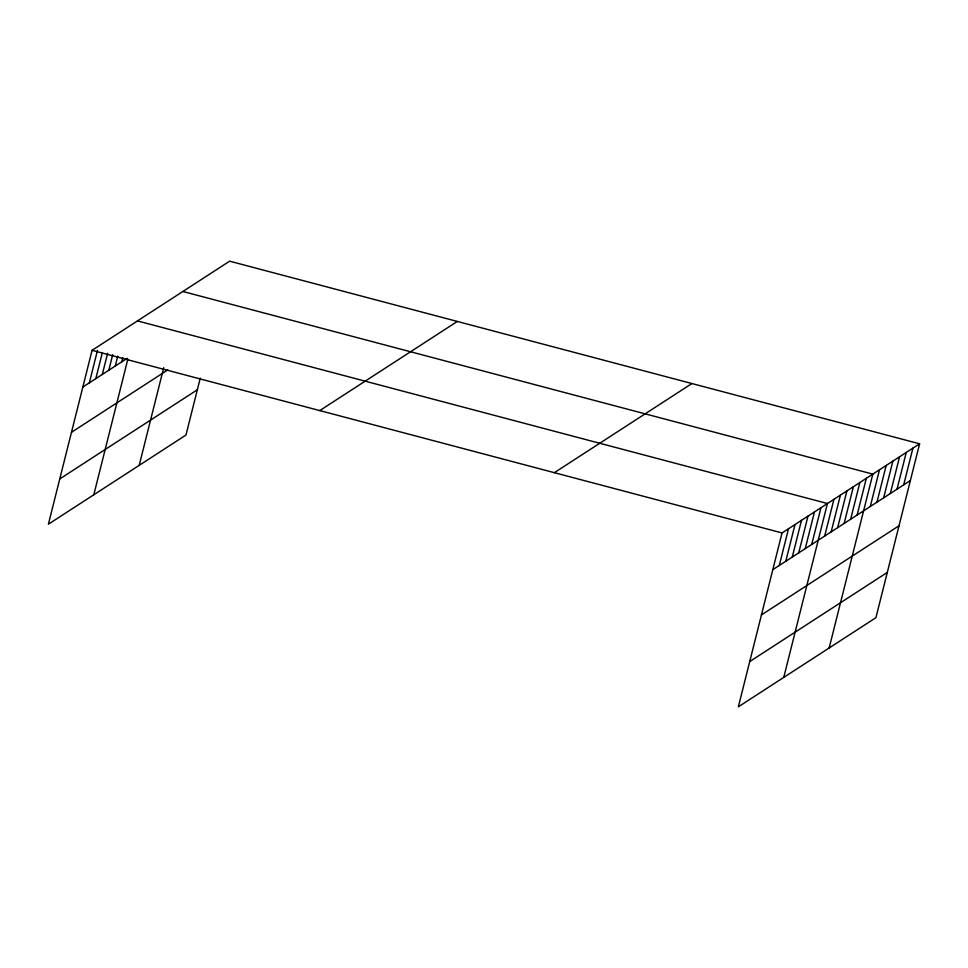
<?xml version="1.0" encoding="UTF-8"?>
<svg xmlns="http://www.w3.org/2000/svg" width="968" height="968" viewBox="0 0 968 968"><rect width="100%" height="100%" fill="white"/><g stroke="black" fill="none" stroke-linecap="round" stroke-linejoin="round"><path stroke-width="1.45" d="M919.6 443.804L782.035 532.944L738.354 706.821L875.931 617.681L919.6 443.804L229.646 261.178L92.069 350.319L48.4 524.196L185.965 435.055L200.267 378.137M89.334 382.844L97.49 350.356M95.82 378.645L102.209 353.211M102.305 374.447L107.63 353.247M108.791 370.236L112.687 354.699M115.277 366.037L117.757 356.151M121.762 361.838L122.827 357.603M93.799 494.769L127.873 359.092M139.198 465.354L163.737 367.634M779.288 565.481L788.521 528.746M785.774 561.283L795.006 524.547M792.26 557.072L801.492 520.348M798.745 552.873L807.977 516.138M805.231 548.674L814.463 511.939M811.716 544.464L820.949 507.74M783.753 677.406L827.434 503.529L137.468 320.904M824.688 536.066L833.92 499.331M831.173 531.856L840.405 495.132M837.659 527.657L846.891 490.921M844.144 523.458L853.377 486.722M850.63 519.259L859.862 482.524M857.116 515.049L866.336 478.313M829.153 647.991L872.821 474.114L182.867 291.489M870.28 506.518L879.513 469.782M876.96 502.186L886.192 465.463M883.651 497.854L892.871 461.131M890.33 493.535L899.55 456.799M897.009 489.203L906.242 452.467M903.688 484.871L912.921 448.136M82.849 387.055L127.159 358.329M71.475 432.309L167.839 369.861M59.762 478.93L197.339 389.789M319.755 410.589L457.332 321.449M554.349 472.686L691.914 383.534M772.803 569.68L910.368 480.539M761.441 614.934L899.006 525.793M749.728 661.567L887.293 572.427M92.069 350.319L782.035 532.944"/></g></svg>
